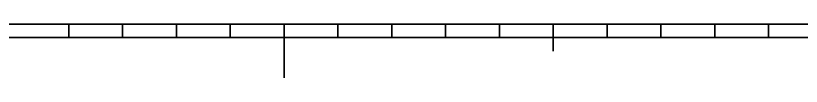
# Model space of a CAD drawing. Extents: x 0 to 594, y 0 to 420.
# Drawn here: x 247.2 to 393.1, y 0 to 10 of the extents above; entities that cross this region are included whole.
import ezdxf

# ---------------------------------------------------------------- set-up
doc = ezdxf.new("R2010")
doc.units = 0

msp = doc.modelspace()

# ---------------------------------------------------------------- linework, layer by layer
at = {"color": 7, "lineweight": 35}
for p, q in [((10, 10), (584, 10)), ((197, 7.5), (397, 7.5))]:
    msp.add_line(p, q, dxfattribs=at)
at = {"color": 7, "lineweight": 35, "ltscale": 0.0625}
for p, q in [((257, 10), (257, 7.5)), ((267, 10), (267, 7.5)), ((277, 10), (277, 7.5)), ((287, 10), (287, 7.5)), ((307, 10), (307, 7.5)), ((317, 10), (317, 7.5)), ((327, 10), (327, 7.5)), ((337, 10), (337, 7.5)), ((357, 10), (357, 7.5)), ((367, 10), (367, 7.5)), ((377, 10), (377, 7.5)), ((387, 10), (387, 7.5))]:
    msp.add_line(p, q, dxfattribs=at)
at = {"color": 7, "lineweight": 35, "ltscale": 0.25}
msp.add_line((297, 10), (297, 0), dxfattribs=at)
at = {"color": 7, "lineweight": 35, "ltscale": 0.125}
msp.add_line((347, 10), (347, 5), dxfattribs=at)

doc.saveas('drawing.dxf')
